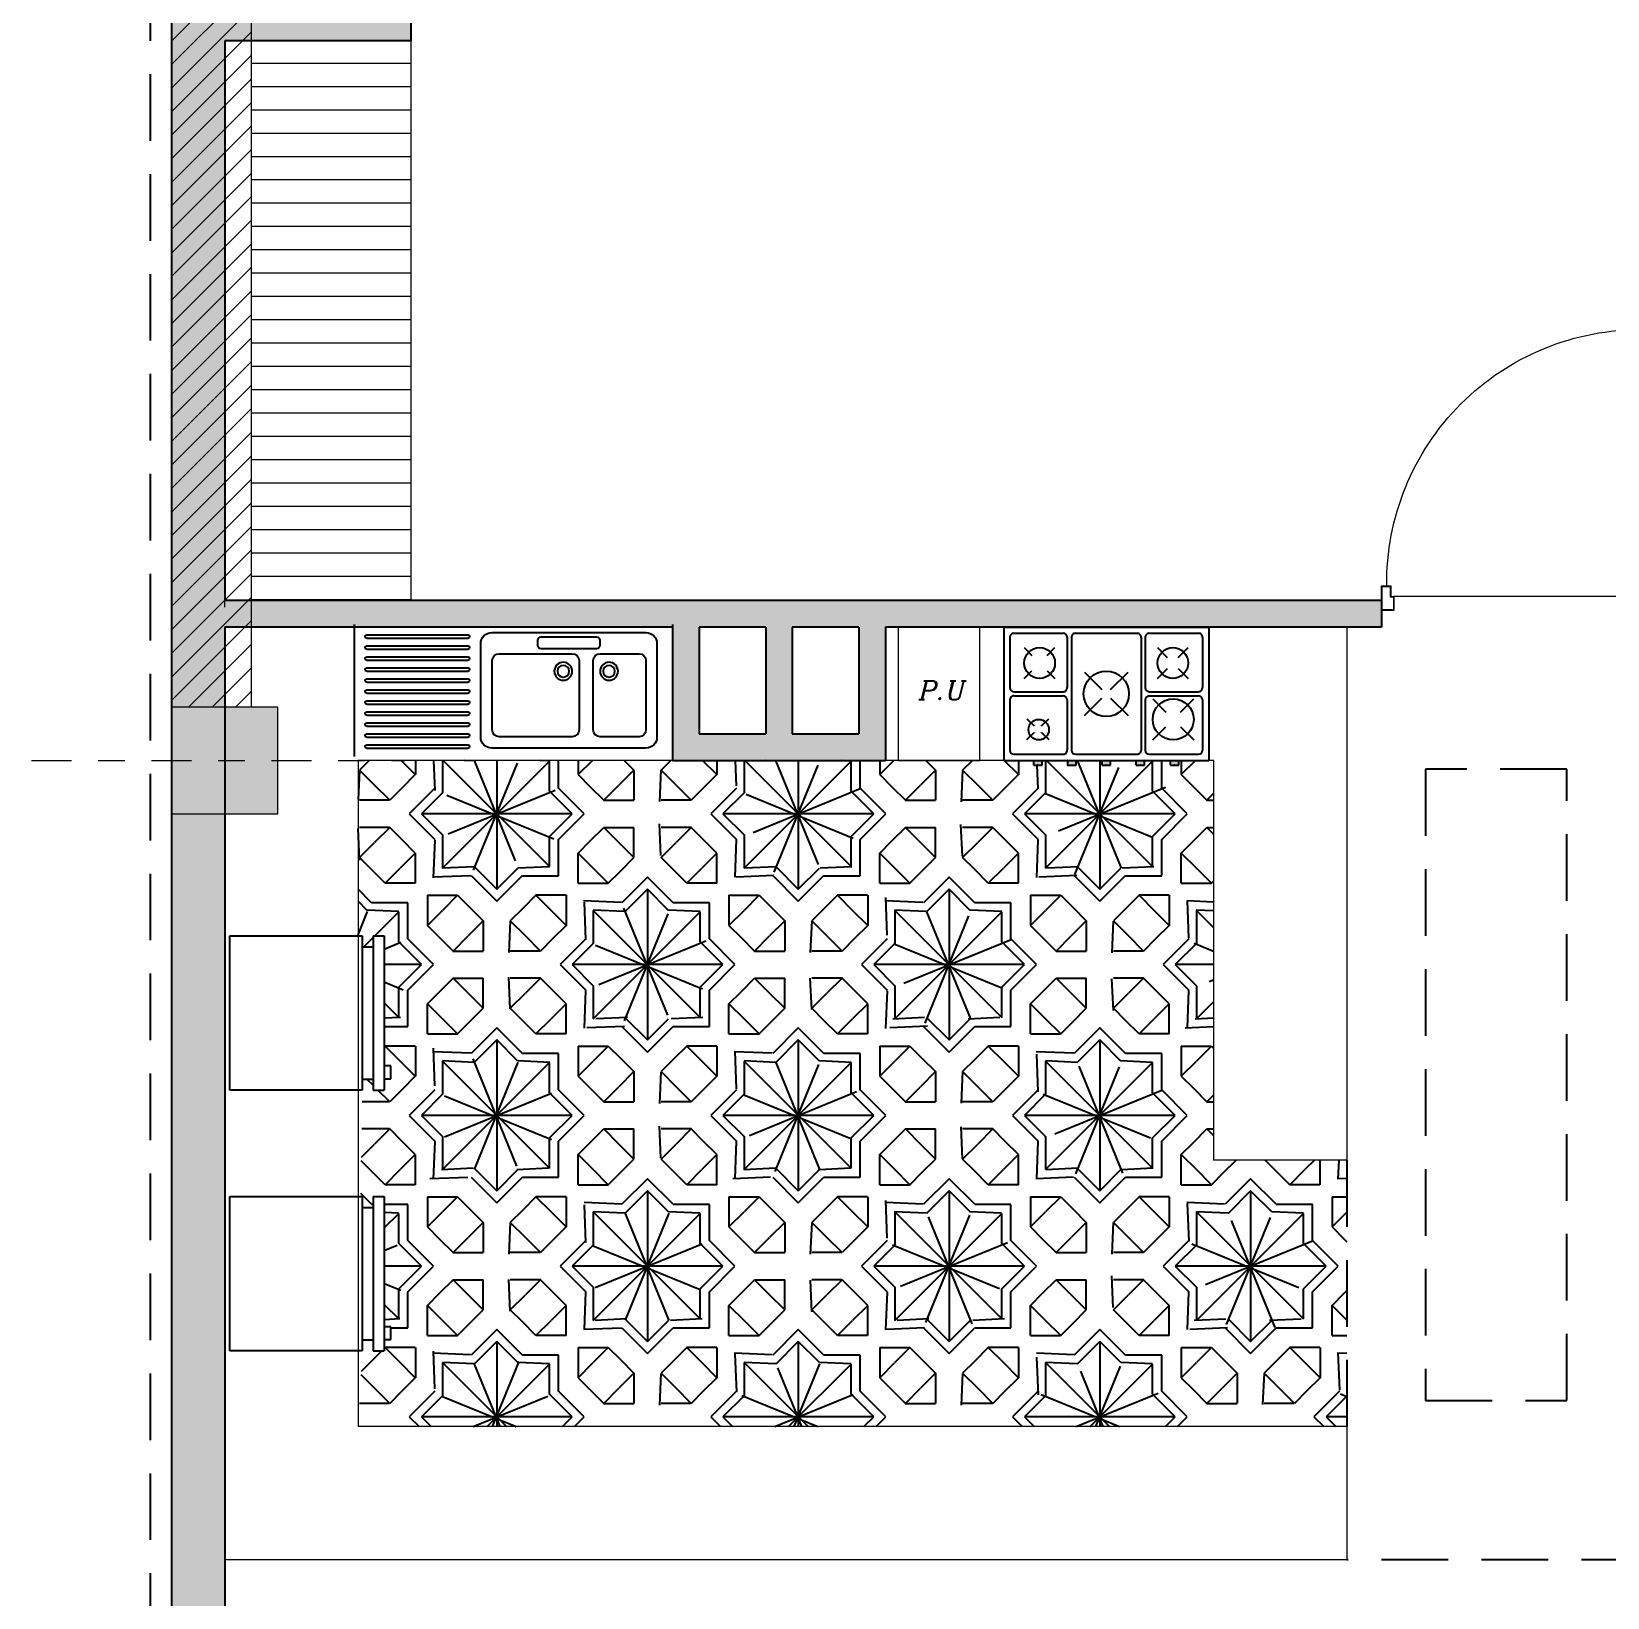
# Model space of a CAD drawing. Header units: inches. Extents: x 70 to 1974, y -315 to 363.
# Drawn here: x 104.68 to 110.59, y -223.78 to -217.91 of the extents above; entities that cross this region are included whole.
import ezdxf

# ---------------------------------------------------------------- set-up
doc = ezdxf.new("R2010")
doc.units = ezdxf.units.IN
doc.header["$MEASUREMENT"] = 0
doc.linetypes.add('DASHDOT', pattern=[1, 0.5, -0.25, 0, -0.25])
doc.linetypes.add('HIDDEN', pattern=[0.375, 0.25, -0.125])
for name, color, linetype, lineweight in [('1', 19, 'Continuous', 5), ('hidden line', 252, 'Continuous', 5), ('LAYER1', 8, 'Continuous', 9)]:
    doc.layers.add(name, color=color, linetype=linetype, lineweight=lineweight)
doc.layers.add('AX', color=7, linetype='Continuous', lineweight=18, true_color=0xb7ad8f)
doc.layers.add('moble', color=7, linetype='Continuous', lineweight=5, true_color=0x32414e)
for name, color, linetype in [('fer', 8, 'Continuous'), ('fernesher  01', 8, 'Continuous'), ('Fur', 1, 'Continuous'), ('HATCH', 253, 'Continuous'), ('HID', 5, 'HIDDEN')]:
    doc.layers.add(name, color=color, linetype=linetype)
doc.styles.add('Italic', font='italic.shx', dxfattribs={"height": 0.7})

# ---------------------------------------------------------------- blocks, each defined once
blk = doc.blocks.new('eg')
at = {"layer": 'Fur', "color": 252}
for p, q in [((1.137e-13, 0.4999999999999149), (0, 0)), ((1.204311496205491, 0.4999999999999149), (1.204311496205491, -8.53e-14)), ((0.0584130795388092, 0.426708333333238), (0.0584130795388092, 0.0732916666665631)), ((0.6833635587054232, 0.4685546874999035), (0.1002594337055598, 0.4685546874999035)), ((0.2746239962054915, 0.4397188333332453), (0.2746239962054915, 0.4200467916665788)), ((0.4965693920388503, 0.4521484374999149), (0.2870536003722464, 0.4521484374999149)), ((0.5089989962054915, 0.4200467916665788), (0.5089989962054915, 0.4397188333332453)), ((0.7252099128721738, 0.0732916666665631), (0.7252099128721738, 0.426708333333238)), ((1.156394829538839, 0.4602213541665777), (0.7731265795389392, 0.4602213541665777)), ((1.156394829538839, 0.447721354166589), (0.7731265795389392, 0.447721354166589)), ((1.156394829538839, 0.4185546874999205), (0.7731265795389392, 0.4185546874999205)), ((0.100014621205446, 0.3631793333332496), (0.100014621205446, 0.1004925624999089)), ((0.2735454962055428, 0.3888671874998977), (0.1257024753722362, 0.3888671874998977)), ((0.2870536003722464, 0.4076171874999092), (0.4965693920388503, 0.4076171874999092)), ((0.2992333712054461, 0.1004925624999089), (0.2992333712054461, 0.3631793333332496)), ((0.3531396212055142, 0.3631793333332496), (0.3531396212055142, 0.1004925624999089)), ((0.6555767670388378, 0.3888671874998977), (0.3788274962055311, 0.3888671874998977)), ((0.6812646212055145, 0.1004925624999089), (0.6812646212055145, 0.3631793333332496)), ((1.156394829538839, 0.4060546874999035), (0.7731265795389392, 0.4060546874999035)), ((1.156394829538839, 0.3768880208332348), (0.7731265795389392, 0.3768880208332348)), ((1.156394829538839, 0.3643880208332462), (0.7731265795389392, 0.3643880208332462)), ((1.156394829538839, 0.3352213541665776), (0.7731265795389392, 0.3352213541665776)), ((1.156394829538839, 0.3227213541665606), (0.7731265795389392, 0.3227213541665606)), ((1.156394829538839, 0.2935546874998919), (0.7731265795389392, 0.2935546874998919)), ((1.156394829538839, 0.2810546874999034), (0.7731265795389392, 0.2810546874999034)), ((1.156394829538839, 0.2518880208332348), (0.7731265795389392, 0.2518880208332348)), ((1.156394829538839, 0.2393880208332462), (0.7731265795389392, 0.2393880208332462)), ((1.156394829538839, 0.2102213541665776), (0.7731265795389392, 0.2102213541665776)), ((1.156394829538839, 0.1977213541665605), (0.7731265795389392, 0.1977213541665605)), ((1.156394829538839, 0.168554687499892), (0.7731265795389392, 0.168554687499892)), ((1.156394829538839, 0.1560546874999034), (0.7731265795389392, 0.1560546874999034)), ((1.156394829538839, 0.1268880208332348), (0.7731265795389392, 0.1268880208332348)), ((0.1257024753722362, 0.074804687499892), (0.2735454962055428, 0.074804687499892)), ((0.3788274962055311, 0.074804687499892), (0.6555767670388378, 0.074804687499892)), ((1.156394829538839, 0.1143880208332177), (0.7731265795389392, 0.1143880208332177)), ((1.156394829538839, 0.0852213541665492), (0.7731265795389392, 0.0852213541665492)), ((1.156394829538839, 0.0727213541665606), (0.7731265795389392, 0.0727213541665606)), ((0.1002594337055598, 0.0314452916665573), (0.6833635231407698, 0.0314452916665573)), ((1.156394829538839, 0.043554687499892), (0.7731265795389392, 0.043554687499892)), ((1.156394829538839, 0.0310546874999034), (0.7731265795389392, 0.0310546874999034))]:
    blk.add_line(p, q, dxfattribs=at)
for centre, radius in [((0.2396514882098017, 0.3226322034968518), 0.0339843750000019), ((0.2396514882098017, 0.3226322034968518), 0.0222656250000013), ((0.4127215042010448, 0.3226322034968518), 0.0339843750000019), ((0.4127215042010448, 0.3226322034968518), 0.0222656250000013)]:
    blk.add_circle(centre, radius, dxfattribs=at)
for centre, radius, start, end in [((0.1002594337054461, 0.426708333333238), 0.041846354166669, 90, 180), ((0.2870536003721327, 0.4397188333332167), 0.0124296041666674, 90, 180), ((0.2870536003721327, 0.4200467916665504), 0.0124296041666674, 180, 270), ((0.4965693920388503, 0.4397188333332167), 0.0124296041666674, 0, 90), ((0.4965693920388503, 0.4200467916665504), 0.0124296041666674, 270, 0), ((0.6833635587054232, 0.426708333333238), 0.041846354166669, 0, 90), ((0.7731265795389392, 0.4539713541665833), 0.0062500000000003, 90, 270), ((0.7731265795389392, 0.4123046874999261), 0.0062500000000003, 90, 270), ((1.156394829538839, 0.4539713541665833), 0.0062500000000003, 270, 90), ((1.156394829538839, 0.4123046874999261), 0.0062500000000003, 270, 90), ((0.1257024753721225, 0.3631793333332212), 0.0256878541666681, 90, 180), ((0.2735454962055428, 0.3631793333332212), 0.0256878541666681, 0, 90), ((0.3788274962055311, 0.3631793333332212), 0.0256878541666681, 90, 180), ((0.6555767670388378, 0.3631793333332212), 0.0256878541666681, 0, 90), ((0.7731265795389392, 0.3706380208332405), 0.0062500000000003, 90, 270), ((1.156394829538839, 0.3706380208332405), 0.0062500000000003, 270, 90), ((0.7731265795389392, 0.3289713541665833), 0.0062500000000003, 90, 270), ((1.156394829538839, 0.3289713541665833), 0.0062500000000003, 270, 90), ((0.7731265795389392, 0.2873046874998977), 0.0062500000000003, 90, 270), ((0.7731265795389392, 0.2456380208332405), 0.0062500000000003, 90, 270), ((1.156394829538839, 0.2873046874998977), 0.0062500000000003, 270, 90), ((1.156394829538839, 0.2456380208332405), 0.0062500000000003, 270, 90), ((0.7731265795389392, 0.2039713541665549), 0.0062500000000003, 90, 270), ((1.156394829538839, 0.2039713541665549), 0.0062500000000003, 270, 90), ((0.7731265795389392, 0.1623046874998977), 0.0062500000000003, 90, 270), ((0.7731265795389392, 0.1206380208332405), 0.0062500000000003, 90, 270), ((1.156394829538839, 0.1623046874998977), 0.0062500000000003, 270, 90), ((1.156394829538839, 0.1206380208332405), 0.0062500000000003, 270, 90), ((0.1002594337054461, 0.0732916666665347), 0.041846354166669, 180, 270), ((0.1257024753721225, 0.1004925624998805), 0.0256878541666681, 180, 270), ((0.2735454962055428, 0.1004925624998805), 0.0256878541666681, 270, 0), ((0.3788274962055311, 0.1004925624998805), 0.0256878541666681, 180, 270), ((0.6555767670388378, 0.1004925624998805), 0.0256878541666681, 270, 0), ((0.6833635231407698, 0.0732916813979046), 0.0418463897313547, 270.0000486949115, 359.999979829907), ((0.7731265795389392, 0.0789713541665549), 0.0062500000000003, 90, 270), ((1.156394829538839, 0.0789713541665549), 0.0062500000000003, 270, 90), ((0.7731265795389392, 0.0373046874998977), 0.0062500000000003, 90, 270), ((1.156394829538839, 0.0373046874998977), 0.0062500000000003, 270, 90)]:
    blk.add_arc(centre, radius, start, end, dxfattribs=at)
blk = doc.blocks.new('GAZ')
at = {"layer": '1'}
h = blk.add_hatch(color=256, dxfattribs=at)
h.paths.add_polyline_path([(-0.8533333333333388, -0.6499999999999914), (-0.8533333333333386, -0.6735827389778742), (-0.8133333333333325, -0.6735827389778777), (-0.8133333333333325, -0.6499999999999915)])
h.paths.add_polyline_path([(-0.6472281132905593, -0.6735827389778812), (-0.6472281132905593, -0.6499999999999915), (-0.6872281132905655, -0.6499999999999914), (-0.6872281132905655, -0.6735827389778777)])
h.paths.add_polyline_path([(-0.4799999999999969, -0.6735827389778778), (-0.4799999999999969, -0.6499999999999915), (-0.5200000000000032, -0.6499999999999914), (-0.5200000000000032, -0.6735827389778777)])
h.paths.add_polyline_path([(-0.3133333333333326, -0.6735827389778744), (-0.3133333333333326, -0.6499999999999915), (-0.3533333333333388, -0.6499999999999915), (-0.3533333333333389, -0.6735827389778742)])
h.paths.add_polyline_path([(-0.1866666666666674, -0.6499999999999916), (-0.1866666666666674, -0.6735827389778742), (-0.1466666666666612, -0.6735827389778742), (-0.1466666666666612, -0.6499999999999915)])
at = {"layer": 'fer', "linetype": 'Continuous'}
for p, q in [((-1.000000000000056, -1.42e-14), (0, 0)), ((-1.000000000000056, -1.42e-14), (-1, -0.6499999999999915)), ((0, -1.42e-14), (0, -0.6499999999999915)), ((-1, -0.6499999999999915), (0, -0.6499999999999915))]:
    blk.add_line(p, q, dxfattribs=at)
at = {"layer": 'fernesher  01', "linetype": 'Continuous'}
for p, q in [((-0.9700000000000556, -0.0500000000000149), (-0.9700000000000414, -0.2950000000000017)), ((-0.9500000000000524, -0.0300000000000154), (-0.7100000000000506, -0.0300000000000083)), ((-0.6900000000000475, -0.0500000000000078), (-0.6900000000000192, -0.2949999999999946)), ((-0.6700000000000585, -0.0500000000000114), (-0.670000000000016, -0.5999999999999908)), ((-0.6500000000000555, -0.0300000000000118), (-0.3500000000000085, -0.0300000000000047)), ((-0.3300000000000054, -0.0500000000000043), (-0.3299999999999983, -0.5999999999999872)), ((-0.3099999999999952, -0.0500000000000007), (-0.3099999999999952, -0.2949999999999875)), ((-0.289999999999992, -0.0300000000000011), (-0.0500000000000043, -0.0300000000000011)), ((-0.0300000000000011, -0.0500000000000007), (-0.029999999999994, -0.294999999999991)), ((-0.9000000000000341, -0.1000000000000369), (-0.8625000000000682, -0.1375000000000313)), ((-0.7875000000000228, -0.1375000000000455), (-0.750000000000057, -0.1000000000000369)), ((-0.25, -0.0999999999999943), (-0.2022824262630252, -0.1477175737369407)), ((-0.1485771619630327, -0.1485771619629475), (-0.0999999999999659, -0.0999999999999943)), ((-0.9000000000000341, -0.2499999999999858), (-0.8625000000000682, -0.2125000000000057)), ((-0.7875000000000796, -0.2125000000000057), (-0.750000000000057, -0.2499999999999858)), ((-0.606066017177966, -0.2189339828220653), (-0.5212132034355932, -0.3037867965644665)), ((-0.4787867965644069, -0.3037867965644523), (-0.3939339828220341, -0.2189339828220653)), ((-0.2500000000000568, -0.2500000000000284), (-0.2019892862467714, -0.2019892862467003)), ((-0.1488610660080099, -0.2011389339920129), (-0.1000000000000227, -0.2500000000000284)), ((-0.9700000000000414, -0.3550000000000039), (-0.970000000000013, -0.5999999999999944)), ((-0.9500000000000384, -0.3150000000000013), (-0.7100000000000222, -0.3149999999999942)), ((-0.9500000000000384, -0.3350000000000044), (-0.7100000000000293, -0.3349999999999973)), ((-0.6900000000000261, -0.3549999999999969), (-0.6900000000000192, -0.5999999999999872)), ((-0.606066017177966, -0.4310660171780114), (-0.5212132034355932, -0.3462132034356387)), ((-0.4787867965644069, -0.3462132034356529), (-0.3939339828220341, -0.4310660171780257)), ((-0.3099999999999952, -0.3549999999999933), (-0.3099999999999952, -0.5999999999999908)), ((-0.289999999999992, -0.3149999999999871), (-0.0499999999999972, -0.3149999999999906)), ((-0.289999999999992, -0.3349999999999937), (-0.0500000000000043, -0.3349999999999973)), ((-0.2735632591782746, -0.3499999999999943), (-0.2089765655853739, -0.4145866935928666)), ((-0.1381499527711867, -0.4145866935929377), (-0.0735632591783428, -0.3499999999999943)), ((-0.0300000000000011, -0.3549999999999969), (-0.029999999999994, -0.5999999999999908)), ((-0.8870181794697487, -0.4471030037222193), (-0.8511453216951849, -0.4809676533032814)), ((-0.8157899826358062, -0.480967653303253), (-0.7799171248612993, -0.4471030037222193)), ((-0.8870181794697487, -0.5482084051059247), (-0.8511453216951849, -0.5143437555248624)), ((-0.8157899826358062, -0.5143437555249193), (-0.7799171248612993, -0.5482084051059247)), ((-0.2735632591782746, -0.5499999999998977), (-0.2089765655853739, -0.4854133064070112)), ((-0.1381499527712435, -0.485413306406997), (-0.0735632591783428, -0.5499999999998977)), ((-0.95000000000001, -0.6199999999999904), (-0.7100000000000222, -0.6199999999999868)), ((-0.8533333333333388, -0.6735827389778742), (-0.8533333333333388, -0.6499999999999915)), ((-0.8533333333333388, -0.6735827389778742), (-0.8533333333333388, -0.6499999999999915)), ((-0.8533333333333388, -0.6735827389778742), (-0.8533333333333388, -0.6499999999999915)), ((-0.8533333333333388, -0.6735827389778742), (-0.8133333333333325, -0.6735827389778777)), ((-0.8133333333333325, -0.6735827389778742), (-0.8133333333333325, -0.6499999999999915)), ((-0.6872281132905655, -0.6735827389778742), (-0.6872281132905655, -0.6499999999999915)), ((-0.6872281132905655, -0.6735827389778777), (-0.6472281132905593, -0.6735827389778813)), ((-0.6500000000000128, -0.6199999999999904), (-0.3500000000000014, -0.6199999999999868)), ((-0.6472281132905593, -0.6735827389778742), (-0.6472281132905593, -0.6499999999999915)), ((-0.5200000000000032, -0.6735827389778742), (-0.5200000000000032, -0.6499999999999915)), ((-0.5200000000000032, -0.6735827389778777), (-0.4799999999999969, -0.6735827389778777)), ((-0.4799999999999969, -0.6735827389778742), (-0.4799999999999969, -0.6499999999999915)), ((-0.3533333333333388, -0.6735827389778742), (-0.3533333333333388, -0.6499999999999915)), ((-0.3533333333333388, -0.6735827389778742), (-0.3133333333333326, -0.6735827389778742)), ((-0.3133333333333326, -0.6735827389778742), (-0.3133333333333326, -0.6499999999999915)), ((-0.289999999999992, -0.6199999999999904), (-0.0499999999999972, -0.6199999999999904)), ((-0.1866666666666674, -0.6735827389778742), (-0.1866666666666674, -0.6499999999999915)), ((-0.1866666666666674, -0.6735827389778742), (-0.1466666666666612, -0.6735827389778742)), ((-0.1466666666666612, -0.6735827389778742), (-0.1466666666666612, -0.6499999999999915))]:
    blk.add_line(p, q, dxfattribs=at)
for points in [[(-0.8511453216951849, -0.479978034884411), (-0.8511453216951849, -0.4809676533032814)], [(-0.8511453216951849, -0.5143437555248624), (-0.8511453216951849, -0.5153333739437329)], [(-0.8157899826358062, -0.480967653303253), (-0.8157899826358062, -0.479978034884411)], [(-0.8157899826358062, -0.5153333739437329), (-0.8157899826358062, -0.5143437555249193)]]:
    blk.add_lwpolyline(points, dxfattribs=at)
for centre, radius in [((-0.8250000000000454, -0.1750000000000114), 0.0749999999999782), ((-0.1750000000000114, -0.1750000000000114), 0.0750000000000219), ((-0.5, -0.3250000000000455), 0.110697663312876), ((-0.1735632591783087, -0.4499999999999461), 0.0999999999999563), ((-0.8294380326089481, -0.4999999999999574), 0.05)]:
    blk.add_circle(centre, radius, dxfattribs=at)
for centre, start, end in [((-0.9500000000000524, -0.0500000000000149), 90.00000000000087, 180.000000000005), ((-0.7100000000000506, -0.0500000000000078), 4.1347e-12, 90.00000000000084), ((-0.6500000000000555, -0.0500000000000114), 90.00000000000118, 180.0000000000041), ((-0.3500000000000085, -0.0500000000000043), 6.87e-13, 90.00000000000125), ((-0.289999999999992, -0.0500000000000007), 90.00000000000078, 180.0000000000013), ((-0.0500000000000043, -0.0500000000000007), 0, 90.00000000000084), ((-0.9500000000000384, -0.2950000000000017), 180.0000000000046, 270.0000000000014), ((-0.7100000000000222, -0.2949999999999946), 270.0000000000016, 4.6054e-12), ((-0.289999999999992, -0.2949999999999875), 180, 270), ((-0.0499999999999972, -0.294999999999991), 269.9999999999992, 359.9999999999984), ((-0.9500000000000384, -0.3550000000000039), 90.00000000000156, 180.0000000000046), ((-0.7100000000000293, -0.3549999999999969), 1.5267e-12, 90.00000000000144), ((-0.289999999999992, -0.3549999999999933), 90, 180), ((-0.0500000000000043, -0.3549999999999969), 3.0533e-12, 90), ((-0.95000000000001, -0.5999999999999908), 180.0000000000054, 270), ((-0.7100000000000222, -0.5999999999999872), 270, 2.8498e-12), ((-0.6500000000000128, -0.5999999999999908), 180.0000000000042, 270.0000000000006), ((-0.3500000000000014, -0.5999999999999872), 270.0000000000006, 7.124e-13), ((-0.289999999999992, -0.5999999999999908), 180.0000000000007, 269.9999999999992), ((-0.0499999999999972, -0.5999999999999908), 270, 0)]:
    blk.add_arc(centre, 0.02, start, end, dxfattribs=at)
for p in [(-0.8333333333333357, -0.6735827389778742), (-0.6872281132905655, -0.6735827389778742), (-0.5, -0.6735827389778742), (-0.3333333333333357, -0.6735827389778742), (-0.1666666666666643, -0.6735827389778742)]:
    blk.add_point(p, dxfattribs=at)
blk = doc.blocks.new('REFREJRATOR')
at = {"layer": 'fer', "linetype": 'Continuous'}
for p, q in [((0, 0), (-0.6433177568515518, 0)), ((-0.6433177568515518, 0), (-0.6433177568515518, -0.5514152201584644)), ((0, -0.5514152201584644), (0, 0)), ((-0.6433177568515518, -0.5514152201584644), (0, -0.5514152201584644)), ((-0.5973664885050101, -0.5514152201584644), (-0.5973664885050205, -0.5973664885049992)), ((-0.0459512683465313, -0.5514152201584644), (-0.0459512683465313, -0.5973664885049992)), ((-0.6433177568515518, -0.5973664885049992), (-0.6433177568515518, -0.6433177568515376)), ((-0.6433177568515518, -0.5973664885049992), (0, -0.5973664885049992)), ((-0.6433177568515518, -0.6433177568515376), (0, -0.6433177568515376)), ((-0.1007355184031695, -0.6712356694628312), (-0.1007355184031695, -0.6433177568515376)), ((-0.0472210323860871, -0.6433177568515376), (-0.0472210323860871, -0.6712356694628312)), ((0, -0.5973664885049992), (0, -0.6433177568515376)), ((-0.0472210323860871, -0.6712356694628312), (-0.1007355184031695, -0.6712356694628312))]:
    blk.add_line(p, q, dxfattribs=at)
blk = doc.blocks.new('s.botoni')
at = {"layer": 'AX'}
h = blk.add_hatch(color=256, dxfattribs=at)
h.paths.add_polyline_path([(19.47282240732161, 218.8251513843373), (19.47282240732161, 219.1106406472612), (19.75831167024549, 219.1106406472612), (19.75831167024549, 218.8251513843373)])
h.paths.add_polyline_path([(19.75831167024549, 218.7109556791678), (19.47282240732161, 218.7109556791678), (19.47282240732161, 218.8251513843373), (19.75831167024549, 218.8251513843373)])
h.paths.add_polyline_path([(19.47282240732161, 218.7109556791678), (19.35862670215204, 218.7109556791678), (19.35862670215204, 218.8251513843373), (19.47282240732161, 218.8251513843373)])
h.paths.add_polyline_path([(19.47282240732161, 218.8251513843373), (19.35862670215204, 218.8251513843373), (19.35862670215204, 219.1106406472612), (19.47282240732161, 219.1106406472612)])
at = {"layer": 'AX', "linetype": 'DASHDOT', "ltscale": 0.3}
for p, q in [((19.55758754362087, 219.6356406472612), (19.55758754362087, 218.2356406472611)), ((18.83362670215207, 218.9107981632145), (20.23362670215205, 218.9107981632145))]:
    blk.add_line(p, q, dxfattribs=at)
at = {"layer": 'AX', "linetype": 'Continuous'}
blk.add_lwpolyline([(19.35862670215204, 218.7109556791678), (19.75831167024549, 218.7109556791678), (19.75831167024549, 219.1106406472612), (19.35862670215204, 219.1106406472612), (19.35862670215204, 218.7109556791678)], dxfattribs=at)
blk = doc.blocks.new('s13')
at = {"layer": 'AX', "linetype": 'Continuous'}
h = blk.add_hatch(dxfattribs=at)
h.set_pattern_fill('ANSI31', color=256, scale=0.5)
h.set_pattern_definition([(45, (0, 0), (-0.04419417382415922, 0.04419417382415922), [])])
h.paths.add_polyline_path([(113.607708827373, -32.89527103637658), (113.3087479859042, -32.89527103637658), (113.3087479859042, -37.49574358423652), (113.607708827373, -37.49574358423652)])
blk.add_lwpolyline([(113.3087479859042, -32.89527103637658), (113.607708827373, -32.89527103637658), (113.607708827373, -37.49574358423652), (113.3087479859042, -37.49574358423652)], close=True, dxfattribs=at)
blk.add_blockref('s.botoni', (93.95012128375217, -256.6063842314977), dxfattribs=at)
blk = doc.blocks.new('DR100K')
at = {"color": 0}
blk.add_line((-0.0462517744191189, -0.0524474187734931), (-0.9537482255809095, -0.0524474187734931), dxfattribs=at)
at = {"color": 0, "linetype": 'Continuous'}
for p, q in [((-0.0590711259851275, -0.573103922777138), (-0.0590711259851275, -0.1073360052994259)), ((-0.0590711259851275, -0.1073360052994259), (-0.0197165123385901, -0.1073360052994259)), ((-0.0192073109907369, -0.1073360052994259), (-0.0192073109907369, -0.09231123376789)), ((-0.0192073109907369, -0.09231123376789), (-0.0114725194316918, -0.09231123376789)), ((-0.0114725194316918, -0.09231123376789), (-0.0114725194316918, -0.573103922777138)), ((-0.0590711259851275, -1.038871840254905), (-0.0590711259851275, -0.573103922777138)), ((-0.0114725194316918, -0.573103922777138), (-0.0114725194316918, -1.053896611786441)), ((-0.0197165123385901, -1.038871840254905), (-0.0590711259851275, -1.038871840254905)), ((-0.0192073109907654, -1.053896611786441), (-0.0192073109907654, -1.038871840254905)), ((-0.0114725194316918, -1.053896611786441), (-0.0192073109907654, -1.053896611786441))]:
    blk.add_line(p, q, dxfattribs=at)
for points in [[(-0.9537482255809095, -0.0524474187734931), (-0.9537482255809095, 2.75e-14), (-1, 2.75e-14), (-1, -0.0923112337678633), (-0.9657679174777626, -0.0923112337678633), (-0.9657679174777626, -0.0524474187734931)], [(-0.0462517744191189, -0.0524474187734931), (-0.0462517744191189, 0), (0, 0), (0, -0.09231123376789), (-0.0342320825222657, -0.09231123376789), (-0.0342320825222657, -0.0524474187734931)], [(-0.9556713762843856, -0.0505242680699869), (-0.9556713762843856, -0.0019231507034796), (-0.9980768492964956, -0.0019231507034796), (-0.9980768492964956, -0.0903880830643837), (-0.9676910681812672, -0.0903880830643837), (-0.9676910681812672, -0.0505242680699869)], [(-0.0443286237156144, -0.0505242680700135), (-0.0443286237156144, -0.0019231507035071), (-0.0019231507035045, -0.0019231507035071), (-0.0019231507035045, -0.0903880830643837), (-0.0323089318187613, -0.0903880830643837), (-0.0323089318187613, -0.0505242680700135)]]:
    blk.add_lwpolyline(points, close=True, dxfattribs=at)
blk.add_arc((-0.0294374869123999, -0.1025711657464425), 0.9513804500737568, 179.382095569082, 270.6161123031317, dxfattribs=at)

msp = doc.modelspace()

# ---------------------------------------------------------------- hatches: boundary and pattern name
h = msp.add_hatch(color=156)
h.dxf.hatch_style = 1
h.paths.add_polyline_path([(124.6441088512823, -220.4432603477314), (122.4437938193757, -220.4432603477314), (122.4437938193757, -221.1432603477313), (122.51764280639, -221.1432603477313), (122.5437938193757, -221.1432603477314), (122.5437938193757, -220.5432603477314), (124.6441088512823, -220.5432603477314)], flags=17)
h.paths.add_polyline_path([(115.1430696927511, -223.5429366058648), (114.5437938193756, -223.5429366058648), (114.5437938193756, -223.6429366058647), (115.1430696927511, -223.6429366058648)], flags=17)
h.paths.add_polyline_path([(125.0437938193757, -215.4432603477313), (120.1237938193757, -215.4432603477313), (120.1237938193757, -215.6432603477313), (120.1237938193757, -216.9432603477313), (113.7437938193757, -216.9432603477313), (113.7437938193757, -217.1432603477314), (113.7437938193757, -221.1432603477313), (113.1414836763254, -221.1432603477313), (113.1414836763254, -221.7432603477313), (110.8437938193756, -221.7432603477313), (110.8437938193756, -221.1432603477313), (110.7437938193757, -221.1432603477313), (110.7437938193757, -221.8432603477314), (113.6437938193756, -221.8432603477313), (113.6437938193757, -223.5429366058648), (110.8437938193757, -223.542936605865), (110.8437938193757, -222.6432603477313), (110.7437938193757, -222.6432603477314), (110.7437938193758, -223.642936605865), (113.7437938193757, -223.6429366058648), (113.7437938193757, -221.8432603477314), (115.3437938193758, -221.8432603477314), (115.3437938193758, -223.4432603477313), (117.4437938193757, -223.4432603477313), (117.4437938193756, -221.6432603477313), (116.9437938193757, -221.6432603477313), (116.9437938193757, -221.8432603477313), (117.2437938193757, -221.8432603477313), (117.2437938193757, -223.2432603477313), (115.5437938193757, -223.2432603477313), (115.5437938193757, -221.8432603477313), (115.8437938193757, -221.8432603477313), (115.8437938193757, -221.6432603477313), (115.3437938193758, -221.6432603477313), (113.9437938193757, -221.6432603477313), (113.9437938193756, -217.1432603477313), (117.2437938193757, -217.1432603477313), (117.2437938193757, -220.0432603477313), (118.9437938193756, -220.0432603477313), (118.9437938193757, -223.642936969867), (119.0487603863463, -223.6429299487353), (121.2437938193757, -223.642945315825), (121.2437938193757, -222.8432603477316), (121.1437938193757, -222.8432603477316), (121.1437938193757, -223.542945315825), (119.1437938193757, -223.5429453158248), (119.1437938193757, -222.0432603477313), (121.2437938193757, -222.0432603477316), (121.2437938193757, -221.9432603477315), (119.1437938193757, -221.9432603477314), (119.1437938193756, -219.9432603477313), (121.1437938193757, -219.9432603477313), (121.1437938193758, -221.1432603477314), (121.2437938193757, -221.1432603477315), (121.2437938193757, -219.8432603477314), (117.4437938193757, -219.8432603477314), (117.4437938193757, -217.1432603477313), (120.1737938193758, -217.1432603477314), (120.1737938193758, -217.5432603477314), (121.1437938193757, -217.5432603477313), (121.1437938193757, -219.0432603477313), (121.2437938193757, -219.0432603477313), (121.2437938193757, -217.5432603477314), (121.6437938193757, -217.5432603477314), (121.6437938193757, -217.4432603477313), (120.2737938193758, -217.4432603477313), (120.2737938193758, -215.6432603477313), (124.8437938193757, -215.6432603477313), (124.8437938193757, -217.4432603477314), (122.4437938193757, -217.4432603477313), (122.4437938193757, -218.1432603477314), (122.5437938193757, -218.1432603477314), (122.5437938193757, -217.5432603477313), (124.8437938193757, -217.5432603477314), (124.8437938193757, -218.9432603477314), (122.4437938193757, -218.9432603477314), (122.4437938193757, -219.6432603477314), (122.5437938193757, -219.6432603477314), (122.5437938193757, -219.0432603477313), (124.8437938193757, -219.0432603477314), (124.8437938193757, -221.9432603477314), (122.4437938193757, -221.9432603477314), (122.4437938193757, -222.0432603477313), (124.8437938193757, -222.0432603477314), (124.8437938193757, -223.5429453158248), (122.5437938193757, -223.5429453158249), (122.5437938193757, -222.8432603477314), (122.4437938193757, -222.8432603477314), (122.4437938193757, -223.6429453158249), (124.8437938193757, -223.6429453158248), (124.8437938193757, -226.7429425872647), (122.4737938193757, -226.7429425872647), (122.4737938193757, -224.4429453158249), (122.3737938193757, -224.4429453158249), (122.3737938193757, -226.7429425872647), (120.4916433233284, -226.7429425872647), (120.4916433233284, -226.4750088125467), (119.9705655129824, -226.4750088125467), (119.9705655129824, -226.8429425872647), (119.1437927207487, -226.8429425872646), (119.1437937644444, -224.942942587266), (121.5737938193757, -224.942942587266), (121.5737938193757, -224.842942587266), (119.1437938193757, -224.842942587266), (118.9437938193757, -224.842942587266), (118.9437927207487, -226.8429425872646), (118.2705652064734, -226.8429425872646), (118.2705660999635, -229.0432504822121), (119.1705660999605, -229.0432504822122), (119.1705660693484, -228.9432504822122), (118.4705660693516, -228.9432504822121), (118.470565457008, -226.9429425872647), (119.9705654570127, -226.9429425872647), (119.9705660999594, -229.0432467242017), (120.0705660999691, -229.0432504822123), (120.0705655696464, -227.3108755162307), (120.4916433233284, -227.3108755162307), (120.4916433233284, -226.9429425872647), (124.8437938193757, -226.9429425872646), (124.8437938193757, -230.4432603477314), (125.0437938193757, -230.4432603477314)])
h.paths.add_polyline_path([(113.7949488909008, -221.2432603477313), (113.7949488909008, -221.7432603477313), (113.6414836763254, -221.7432603477313), (113.6414836763254, -221.2432603477313)], flags=16)
h.paths.add_polyline_path([(113.5414836763254, -221.2432603477313), (113.5414836763254, -221.7432603477313), (113.2414836763254, -221.7432603477313), (113.2414836763254, -221.2432603477313)], flags=16)
h.paths.add_polyline_path([(120.3916433233284, -226.5750088125467), (120.3916433233284, -226.8429425872646), (120.0705655129824, -226.8429425872646), (120.0705655129824, -226.5750088125467)], flags=16)
h.paths.add_polyline_path([(120.0705655129824, -226.9429425872647), (120.0705654570131, -226.9429425872647), (120.0705655390339, -227.2108755162307)], flags=16)
h.paths.add_polyline_path([(120.3916433233284, -226.9429421643887), (120.3916433233284, -227.2108755162307), (120.0705655129824, -227.2108755162307), (120.0705655129824, -226.9429421643887)], flags=16)
h.paths.add_polyline_path([(121.6437938193757, -230.2432603477313), (118.270565135654, -230.2432583378117), (118.2705650164851, -230.4432583378116), (121.6437938193757, -230.4432603477313)], flags=17)
h.paths.add_polyline_path([(117.2960474696793, -230.2432577571508), (117.0960474696793, -230.2432576379819), (117.0960474696793, -230.4432576379819), (117.2960474696793, -230.4432576379819)], flags=17)
h.paths.add_polyline_path([(115.8960603902707, -224.8429366058648), (113.6560469911649, -224.8429366058648), (113.6560469911649, -225.5429366058649), (113.7560469911649, -225.5429366058649), (113.7560469911649, -224.9429366058649), (115.696060159875, -224.9429366058649), (115.6960479481813, -230.2432603477313), (114.7760474696731, -230.2432603477313), (114.7760474696731, -230.4432603477312), (115.8960474696698, -230.4432603477313), (115.8960410483047, -230.347260347946)], flags=17)
h.paths.add_polyline_path([(113.5760474696731, -230.2432603477313), (112.6560469911649, -230.2432603477313), (112.6560469911649, -224.842936605865), (112.5560469911649, -224.842936605865), (112.5560469911649, -230.2432603477313), (109.9041088512822, -230.2432603477314), (109.9041088512822, -230.4432603477314), (113.5760474696731, -230.4432603477312)])
h.paths.add_polyline_path([(112.4437938193757, -216.9432603477313), (110.7437938193757, -216.9432603477313), (110.7437938193757, -217.1432603477313), (110.7437938193757, -220.1432603477313), (110.8437938193756, -220.1432603477313), (110.8437938193756, -217.1432603477313), (112.4437938193757, -217.1432603477313)])
h.paths.add_polyline_path([(105.4037938193757, -215.6432603477313), (106.9027546608446, -215.6432603477313), (106.9027546608446, -217.5432603477313), (107.0027546608445, -217.5432603477313), (107.0027546608445, -215.6432603477313), (112.1437938193756, -215.6432603477313), (112.1437938193756, -215.4432603477313), (105.2037938193757, -215.4432603477313), (105.2037938193757, -230.4432603477313), (105.4037938193757, -230.4432603477313), (105.8985444180498, -230.4432603477313), (105.8985444180498, -230.2432603477313), (105.4037938193757, -230.2432603477313), (105.4037938193757, -220.1432603477313), (107.0831285580716, -220.1432603477313), (107.0831285580716, -220.6432603477313), (107.8831285580716, -220.6432603477313), (107.8831285580716, -220.1432603477313), (109.743793819376, -220.1432603477323), (109.743793819376, -220.0432603477324), (105.4037938193757, -220.0432603477313), (105.4037938193757, -217.9432603477314), (106.1027546608445, -217.9432603477314), (106.1027546608445, -217.4432603477314), (105.4037938193757, -217.4432603477313)])
h.paths.add_polyline_path([(105.4037938193757, -217.5432603477313), (106.0027546608445, -217.5432603477313), (106.0027546608445, -217.8432603477314), (105.4037938193757, -217.8432603477313)], flags=16)
h.paths.add_polyline_path([(107.1831285580717, -220.1432603477314), (107.4331285580716, -220.1432603477314), (107.4331285580716, -220.5432603477313), (107.1831285580716, -220.5432603477313)], flags=16)
h.paths.add_polyline_path([(107.5331285580716, -220.1432603477313), (107.7831285580716, -220.1432603477313), (107.7831285580716, -220.5432603477313), (107.5331285580717, -220.5432603477313)], flags=16)
at = {"layer": 'HATCH', "true_color": 0x986943}
h = msp.add_hatch(dxfattribs=at)
h.set_pattern_fill('AR2', color=35, scale=0.8, angle=765, pattern_type=2)
h.set_pattern_definition([(135, (0.5884656451432875, -45.64697650873163), (-1.131370849898476, 1.665334536937735e-15), [0.08000000000000002, -0.7200000000000001]), (135, (0.492299122901926, -45.74314303097302), (-1.131370849898476, 1.665334536937735e-15), [0.08000000000000002, -0.7200000000000001]), (135, (0.3339072039161408, -45.9015349499588), (-1.131370849898476, 1.665334536937735e-15), [0.08000000000000002, -0.7200000000000001]), (135, (0.2377406816747651, -45.99770147220016), (-1.131370849898476, 1.665334536937735e-15), [0.08000000000000002, -0.7200000000000001]), (315, (0.6902890216341575, -46.45024981215957), (1.131370849898476, -1.887379141862766e-15), [0.08000000000000002, -0.7200000000000001]), (315, (0.786455543875519, -46.35408328991818), (1.131370849898476, -1.887379141862766e-15), [0.08000000000000002, -0.7200000000000001]), (315, (0.9448474628613184, -46.19569137093239), (1.131370849898476, -1.887379141862766e-15), [0.08000000000000002, -0.7200000000000001]), (315, (1.04101398510268, -46.09952484869103), (1.131370849898476, -1.887379141862766e-15), [0.08000000000000002, -0.7200000000000001]), (225, (0.2377406816747651, -46.09952484869103), (-1.77635683940025e-15, -1.131370849898476), [0.08000000000000002, -0.7200000000000001]), (225, (0.3339072039161408, -46.19569137093239), (-1.77635683940025e-15, -1.131370849898476), [0.08000000000000002, -0.7200000000000001]), (225, (0.5884656451432875, -46.45024981215957), (-1.77635683940025e-15, -1.131370849898476), [0.08000000000000002, -0.7200000000000001]), (225, (0.492299122901926, -46.35408328991818), (-1.77635683940025e-15, -1.131370849898476), [0.08000000000000002, -0.7200000000000001]), (45, (1.04101398510268, -45.99770147220016), (1.665334536937735e-15, 1.131370849898476), [0.08000000000000002, -0.7200000000000001]), (45, (0.9448474628613184, -45.9015349499588), (1.665334536937735e-15, 1.131370849898476), [0.08000000000000002, -0.7200000000000001]), (45, (0.786455543875519, -45.74314303097302), (1.665334536937735e-15, 1.131370849898476), [0.08000000000000002, -0.7200000000000001]), (45, (0.6902890216341575, -45.64697650873163), (1.665334536937735e-15, 1.131370849898476), [0.08000000000000002, -0.7200000000000001]), (22.21760000000007, (0.4357305804069966, -46.12780911993849), (24.89015788924129, 10.18234053348832), [0.4338480000000001, -42.9509424]), (180, (0.9222200458633409, -46.0486131604456), (-0.5656856000000008, -0.5656855999999992), [0.5656856, -0.5656856]), (45, (0.4357305804069966, -46.25225991342731), (1.665334536937735e-15, 1.131370849898476), [0.568, -0.232]), (315, (0.4357305804069966, -45.84496640746386), (1.131370849898476, -1.887379141862766e-15), [0.568, -0.232]), (67.78239999999992, (0.5545245196463355, -46.24660305917783), (6.22254097286253, 15.27350604738831), [0.4338480000000001, -42.9509424]), (292.2175999999999, (0.5545245196463355, -45.85062326171337), (10.18234053348833, -24.89015788924128), [0.4338479999999998, -42.95094239999997]), (337.7823999999999, (0.4357305804069966, -45.96941720095271), (15.2735060473883, -6.222540972862537), [0.4338480000000001, -42.9509424]), (270, (0.6393773333887225, -45.76577044797097), (0.5656855999999992, -0.5656856000000011), [0.5656856, -0.5656856]), (135, (0.7355438556300982, -45.8166821362164), (-1.131370849898476, 1.665334536937735e-15), [0.136, -0.664]), (225, (0.6393773333887225, -45.72051561397504), (-1.77635683940025e-15, -1.131370849898476), [0.136, -0.664]), (177.7093999999999, (0.5432108111473468, -45.8166821362164), (-1.131371200788845, 8.946640606133371e-08), [0.1415343999999999, -14.01191039999999]), (272.2905999999999, (0.4017894549100447, -45.81102528196692), (0.5656828562759779, -13.01076451173857), [0.1415344, -14.0119104]), (225, (0.4074463091595391, -45.95244663820424), (-1.77635683940025e-15, -1.131370849898476), [0.136, -0.664]), (315, (0.3112797869181634, -46.0486131604456), (1.131370849898476, -1.887379141862766e-15), [0.136, -0.664]), (267.7093999999998, (0.4074463091595391, -46.14477968268696), (-8.946640617235602e-08, -1.131371200788845), [0.1415344, -14.0119104]), (2.290599999999898, (0.4017894549100447, -46.28620103892428), (13.01076451173857, 0.565682856275969), [0.1415344, -14.0119104]), (315, (0.5432108111473468, -46.2805441846748), (1.131370849898476, -1.887379141862766e-15), [0.136, -0.664]), (45, (0.6393773333887225, -46.37671070691616), (1.665334536937735e-15, 1.131370849898476), [0.136, -0.664]), (0, (0.7355438556300982, -46.2805441846748), (0.5656856000000009, 0.5656855999999991), [0.1357648, -0.9956064]), (90, (0.8713083576179059, -46.2805441846748), (-0.5656855999999992, 0.5656856000000008), [0.1357648, -0.9956064]), (45, (0.8713083576179059, -46.14477968268696), (1.665334536937735e-15, 1.131370849898476), [0.136, -0.664]), (135, (0.9674748798592816, -46.0486131604456), (-1.131370849898476, 1.665334536937735e-15), [0.136, -0.664]), (90, (0.8713083576179059, -45.95244663820424), (-0.5656855999999992, 0.5656856000000008), [0.1357648, -0.9956064]), (180, (0.8713083576179059, -45.8166821362164), (-0.5656856000000008, -0.5656855999999992), [0.1357648, -0.9956064]), (135, (0.7185732928816151, -45.84496640746386), (-1.131370849898476, 1.665334536937735e-15), [0.112, -0.6880000000000001]), (225, (0.6393773333887225, -45.76577044797097), (-1.77635683940025e-15, -1.131370849898476), [0.12, -0.68]), (177.2737, (0.5545245196463355, -45.85062326171337), (-1.131370945232871, 1.122541815057332e-08), [0.1189288, -11.7739264]), (270, (0.4357305804069966, -45.84496640746386), (0.5656855999999992, -0.5656856000000011), [0.1244504, -1.00692]), (225, (0.4357305804069966, -45.96941720095271), (-1.77635683940025e-15, -1.131370849898476), [0.112, -0.6880000000000001]), (315, (0.356534620914104, -46.0486131604456), (1.131370849898476, -1.887379141862766e-15), [0.112, -0.6880000000000001]), (270, (0.4357305804069966, -46.12780911993849), (0.5656855999999992, -0.5656856000000011), [0.1244504, -1.00692]), (2.726299999999995, (0.4357305804069966, -46.25225991342731), (10.74802328916095, 0.5656831439223566), [0.1189288, -11.7739264]), (315, (0.5545245196463355, -46.24660305917783), (1.131370849898476, -1.887379141862766e-15), [0.12, -0.68]), (45, (0.6393773333887225, -46.3314558729202), (1.665334536937735e-15, 1.131370849898476), [0.112, -0.6880000000000001]), (2.726299999999995, (0.7185732928816151, -46.25225991342731), (10.74802328916095, 0.5656831439223566), [0.1189288, -11.7739264]), (90, (0.837367232120954, -46.24660305917783), (-0.5656855999999992, 0.5656856000000008), [0.1131368, -1.0182336]), (45, (0.837367232120954, -46.13346597418797), (1.665334536937735e-15, 1.131370849898476), [0.12, -0.68]), (135, (0.9222200458633409, -46.0486131604456), (-1.131370849898476, 1.665334536937735e-15), [0.12, -0.68]), (90, (0.837367232120954, -45.96376034670322), (-0.5656855999999992, 0.5656856000000008), [0.1131368, -1.0182336]), (177.2737, (0.837367232120954, -45.85062326171337), (-1.131370945232871, 1.122541815057332e-08), [0.1189288, -11.7739264]), (270, (0.9448474628613184, -45.78839786496894), (0.5656855999999992, -0.5656856000000011), [0.1131368, -1.0182336]), (315, (0.9448474628613184, -45.9015349499588), (1.131370849898476, -1.887379141862766e-15), [0.064, -0.7360000000000001]), (315, (0.9901022968572448, -45.94678978395473), (1.131370849898476, -1.887379141862766e-15), [0.072, -0.7280000000000001]), (0, (1.04101398510268, -45.99770147220016), (0.5656856000000009, 0.5656855999999991), [0.1131368, -1.0182336]), (180, (0.8995926288653777, -45.74314303097302), (-0.5656856000000008, -0.5656855999999992), [0.1131368, -1.0182336]), (135, (0.786455543875519, -45.74314303097302), (-1.131370849898476, 1.665334536937735e-15), [0.072, -0.7280000000000001]), (135, (0.7355438556300982, -45.69223134272758), (-1.131370849898476, 1.665334536937735e-15), [0.064, -0.7360000000000001]), (92.72629999999977, (0.6902890216341575, -45.64697650873163), (-0.5656831439223566, 10.74802328916095), [0.1189288, -11.7739264]), (0, (0.3791620379120673, -45.74314303097302), (0.5656856000000009, 0.5656855999999991), [0.1131368, -1.0182336]), (45, (0.492299122901926, -45.74314303097302), (1.665334536937735e-15, 1.131370849898476), [0.064, -0.7360000000000001]), (45, (0.5375539568978667, -45.69788819697706), (1.665334536937735e-15, 1.131370849898476), [0.072, -0.7280000000000001]), (90, (0.5884656451432875, -45.64697650873163), (-0.5656855999999992, 0.5656856000000008), [0.1131368, -1.0182336]), (270, (0.3339072039161408, -45.78839786496894), (0.5656855999999992, -0.5656856000000011), [0.1131368, -1.0182336]), (225, (0.3339072039161408, -45.9015349499588), (-1.77635683940025e-15, -1.131370849898476), [0.072, -0.7280000000000001]), (225, (0.2829955156707058, -45.95244663820424), (-1.77635683940025e-15, -1.131370849898476), [0.064, -0.7360000000000001]), (180, (0.2377406816747651, -45.99770147220016), (-0.5656856000000008, -0.5656855999999992), [0.1131368, -1.0182336]), (90, (0.3339072039161408, -46.30882845592225), (-0.5656855999999992, 0.5656856000000008), [0.1131368, -1.0182336]), (135, (0.3339072039161408, -46.19569137093239), (-1.131370849898476, 1.665334536937735e-15), [0.072, -0.7280000000000001]), (135, (0.2829955156707058, -46.14477968268696), (-1.131370849898476, 1.665334536937735e-15), [0.064, -0.7360000000000001]), (180, (0.2377406816747651, -46.09952484869103), (-0.5656856000000008, -0.5656855999999992), [0.1131368, -1.0182336]), (0, (0.3791620379120673, -46.35408328991818), (0.5656856000000009, 0.5656855999999991), [0.1131368, -1.0182336]), (315, (0.492299122901926, -46.35408328991818), (1.131370849898476, -1.887379141862766e-15), [0.064, -0.7360000000000001]), (315, (0.5375539568978667, -46.39933812391413), (1.131370849898476, -1.887379141862766e-15), [0.072, -0.7280000000000001]), (270, (0.5884656451432875, -46.45024981215957), (0.5656855999999992, -0.5656856000000011), [0.1131368, -1.0182336]), (180, (0.8995926288653777, -46.35408328991818), (-0.5656856000000008, -0.5656855999999992), [0.1131368, -1.0182336]), (225, (0.786455543875519, -46.35408328991818), (-1.77635683940025e-15, -1.131370849898476), [0.072, -0.7280000000000001]), (225, (0.7355438556300982, -46.40499497816361), (-1.77635683940025e-15, -1.131370849898476), [0.064, -0.7360000000000001]), (267.2736999999998, (0.6902890216341575, -46.45024981215957), (-1.122541815057332e-08, -1.131370945232871), [0.1189288, -11.7739264]), (90, (0.9448474628613184, -46.30882845592225), (-0.5656855999999992, 0.5656856000000008), [0.1131368, -1.0182336]), (45, (0.9448474628613184, -46.19569137093239), (1.665334536937735e-15, 1.131370849898476), [0.064, -0.7360000000000001]), (45, (0.9901022968572448, -46.15043653693647), (1.665334536937735e-15, 1.131370849898476), [0.072, -0.7280000000000001]), (0, (1.04101398510268, -46.09952484869103), (0.5656856000000009, 0.5656855999999991), [0.1131368, -1.0182336])])
h.paths.add_polyline_path([(109.1134726805798, -220.6432603477313), (108.9827146981805, -220.6432603477313), (108.9827146981805, -220.6614009161759), (108.9519454674113, -220.6614009161759), (108.9519454674113, -220.6432603477314), (108.8545095699753, -220.6432603477314), (108.8545095699753, -220.6614009161759), (108.8237403392061, -220.6614009161759), (108.8237403392061, -220.6432603477314), (108.7263044417702, -220.6432603477314), (108.7263044417702, -220.6614009161759), (108.695535211001, -220.6614009161759), (108.695535211001, -220.6432603477314), (108.5976674315467, -220.6432603477314), (108.5976674315467, -220.6614009161759), (108.5668982007774, -220.6614009161759), (108.5668982007774, -220.6432603477314), (108.4698941853599, -220.6432603477314), (108.4698941853599, -220.6614009161759), (108.4391249545906, -220.6614009161759), (108.4391249545906, -220.6432603477314), (108.3263044417701, -220.6432603477314), (105.9037938193757, -220.6432603477313), (105.9037938193757, -221.3013062243772), (105.9192752714195, -221.3013035376189), (105.9192824486504, -221.3426596785081), (105.9606385895395, -221.3426525012773), (105.9606314123087, -221.3012963603881), (106.0019875531978, -221.3012891831573), (106.0020723003249, -221.7896131904078), (106.0271984212967, -221.7896088298469), (106.0272067798433, -221.8377718665371), (106.0020806588715, -221.8377762270979), (106.0020880344296, -221.8802751556055), (105.9607318935404, -221.8802823328363), (105.9607247163096, -221.8389261919472), (105.9193685754204, -221.838933369178), (105.9193757526513, -221.8802895100672), (105.9144434622713, -222.2799666241848), (105.9193757526513, -222.279965768201), (105.9193829298821, -222.3213219090902), (105.9607390707713, -222.3213147318593), (105.9607318935404, -222.2799585909702), (106.0020880344296, -222.2799514137393), (106.0021727815566, -222.7682754209899), (106.0272989025284, -222.768271060429), (106.0273072610751, -222.8164340971191), (106.0021811401032, -222.81643845768), (106.0021885156614, -222.8589373861876), (105.9608323747722, -222.8589445634184), (105.9608251975414, -222.8175884225293), (105.9194690566522, -222.8175955997601), (105.919476233883, -222.8589517406492), (105.9037938193757, -223.142936605865), (109.6134726805798, -223.142936605865), (109.6134726805798, -222.142936605865), (109.1134726805798, -222.142936605865)])
at = {"layer": 'hidden line'}
h = msp.add_hatch(dxfattribs=at)
h.set_pattern_fill('ANSI31', color=256, scale=0.7, angle=315)
h.set_pattern_definition([(0, (0.6393773333887225, -46.61429858539483), (2.081668171172169e-17, 0.0875), [])])
h.paths.add_polyline_path([(106.1027546608445, -217.9432603477314), (105.5027546608445, -217.9432603477314), (105.5027546608445, -220.0432603477314), (106.1027546608445, -220.0432603477315)])

# ---------------------------------------------------------------- linework, layer by layer
for p, q in [((105.2037938193757, -215.4432603477313), (105.2037938193757, -230.4432603477313)), ((106.1027546608445, -217.9432603477314), (106.1027546608445, -217.4432603477314)), ((105.4037938193757, -217.9432603477314), (105.4037938193757, -220.0432603477313)), ((106.1027546608445, -217.9432603477314), (105.4037938193757, -217.9432603477314)), ((109.743793819376, -220.0432603477324), (105.4037938193757, -220.0432603477313)), ((109.743793819376, -220.0432603477324), (109.743793819376, -220.1432603477323)), ((105.4037938193757, -220.1432603477313), (105.4037938193757, -230.2432603477313)), ((107.0831285580716, -220.1432603477313), (105.4037938193757, -220.1432603477313)), ((107.0831285580716, -220.1432603477313), (107.0831285580716, -220.6432603477313)), ((107.4331285580716, -220.1432603477314), (107.1831285580716, -220.1432603477314)), ((107.1831285580716, -220.1432603477313), (107.1831285580716, -220.5432603477313)), ((107.4331285580716, -220.1432603477313), (107.4331285580716, -220.5432603477313)), ((107.7831285580716, -220.1432603477313), (107.5331285580716, -220.1432603477313)), ((107.5331285580716, -220.1432603477313), (107.5331285580717, -220.5432603477313)), ((107.7831285580716, -220.1432603477313), (107.7831285580716, -220.5432603477313)), ((109.743793819376, -220.1432603477323), (107.8831285580716, -220.1432603477313)), ((107.8831285580716, -220.1432603477313), (107.8831285580716, -220.6432603477313)), ((107.1831285580716, -220.5432603477313), (107.4331285580716, -220.5432603477313)), ((107.5331285580716, -220.5432603477313), (107.7831285580716, -220.5432603477313)), ((107.0831285580716, -220.6432603477313), (107.8831285580716, -220.6432603477313))]:
    msp.add_line(p, q)
at = {"layer": 'HID', "color": 8}
for p, q in [((105.1237938193757, -215.4432603477313), (105.1237938193757, -230.4432603477313)), ((109.6134726805798, -222.142936605865), (109.6134726805798, -223.142936605865)), ((110.7437938193758, -223.642936605865), (109.6134726805798, -223.642936605865))]:
    msp.add_line(p, q, dxfattribs=at)
msp.add_lwpolyline([(110.4389491564563, -220.6764661681491), (109.9081897402916, -220.6764661681491), (109.9081897402916, -223.045187712458), (110.4389491564563, -223.045187712458)], close=True, dxfattribs=at)
at = {"layer": 'hidden line'}
msp.add_line((106.1027546608445, -220.0432603477313), (106.1027546608445, -217.9432603477314), dxfattribs=at)
at = {"layer": 'LAYER1', "linetype": 'ByBlock'}
for p, q in [((109.6134726805798, -220.1432603477323), (109.6134726805798, -222.142936605865)), ((105.9037938193757, -220.6432603477313), (105.9037938193757, -223.142936605865)), ((109.1134726805798, -220.6432603477313), (105.9037938193757, -220.6432603477313)), ((109.1134726805798, -220.6432603477313), (109.1134726805798, -222.142936605865)), ((109.6134726805798, -222.142936605865), (109.1134726805798, -222.142936605865)), ((109.6134726805798, -223.142936605865), (105.9037938193757, -223.142936605865)), ((109.6134726805798, -223.142936605865), (109.6134726805798, -223.642936605865)), ((109.6134726805798, -223.642936605865), (105.4037938193757, -223.642936605865))]:
    msp.add_line(p, q, dxfattribs=at)
msp.add_lwpolyline([(108.2370723613754, -220.1432603477313), (107.930212092131, -220.1432603477313), (107.930212092131, -220.6432603477313), (108.2370723613754, -220.6432603477313)], close=True, dxfattribs=at)

# ---------------------------------------------------------------- block references
msp.add_blockref('s13', (-8.1049541665285, -182.9476742794481))
at = {"layer": 'LAYER1', "linetype": 'ByBlock', "xscale": -1, "rotation": 179.9999999995577}
msp.add_blockref('DR100K', (110.7437938193757, -220.0805961332189), dxfattribs=at)
at = {"layer": 'LAYER1', "linetype": 'ByBlock', "xscale": -0.9917441223247465, "yscale": 0.9917441223247465, "zscale": 0.9917441223247465}
msp.add_blockref('eg', (107.0831285580718, -220.6286016531302), dxfattribs=at)
at = {"layer": 'LAYER1', "linetype": 'ByBlock', "xscale": -0.9000000000014551, "yscale": 0.9000000000014551, "zscale": 0.9000000000014551, "rotation": 90.00994350591498}
for p in [(105.4231020619814, -221.8803756368372), (105.4232025432131, -222.8590378674193)]:
    msp.add_blockref('REFREJRATOR', p, dxfattribs=at)
at = {"layer": 'moble', "xscale": 0.7692307692309441, "yscale": 0.7692307692309441, "zscale": 0.7692307692309441}
msp.add_blockref('GAZ', (109.095535211001, -220.1432603477313), dxfattribs=at)

# ---------------------------------------------------------------- texts
at = {"layer": 'LAYER1', "linetype": 'ByBlock', "insert": (108.0082210776096, -220.3451618657798), "char_height": 0.06999999999999999, "attachment_point": 1, "style": 'Italic'}
msp.add_mtext_dynamic_manual_height_columns('P.U', width=0.1874758490098429, gutter_width=1.75, heights=[0], dxfattribs=at)

doc.saveas('drawing.dxf')
